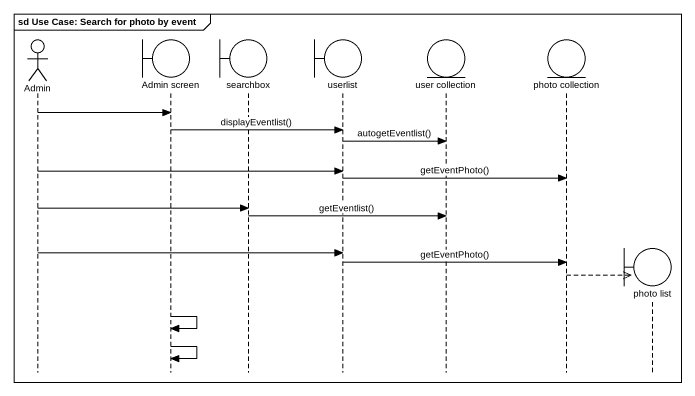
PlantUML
@startuml
mainframe sd Use Case: Search for photo by event
hide footbox
actor Admin
boundary "Admin screen" as Admin_screen
boundary searchbox
boundary userlist
entity "user collection" as user_collection
entity "photo collection" as photo_collection
boundary "photo list" as photo_list

Admin -> Admin_screen
Admin_screen -> userlist : displayEventlist()
userlist -> user_collection : autogetEventlist()
Admin -> userlist
userlist -> photo_collection : getEventPhoto()
Admin -> searchbox
searchbox -> user_collection : getEventlist()
Admin -> userlist
userlist -> photo_collection : getEventPhoto()
photo_collection -->> photo_list **
Admin_screen -> Admin_screen
Admin_screen -> Admin_screen
@enduml
